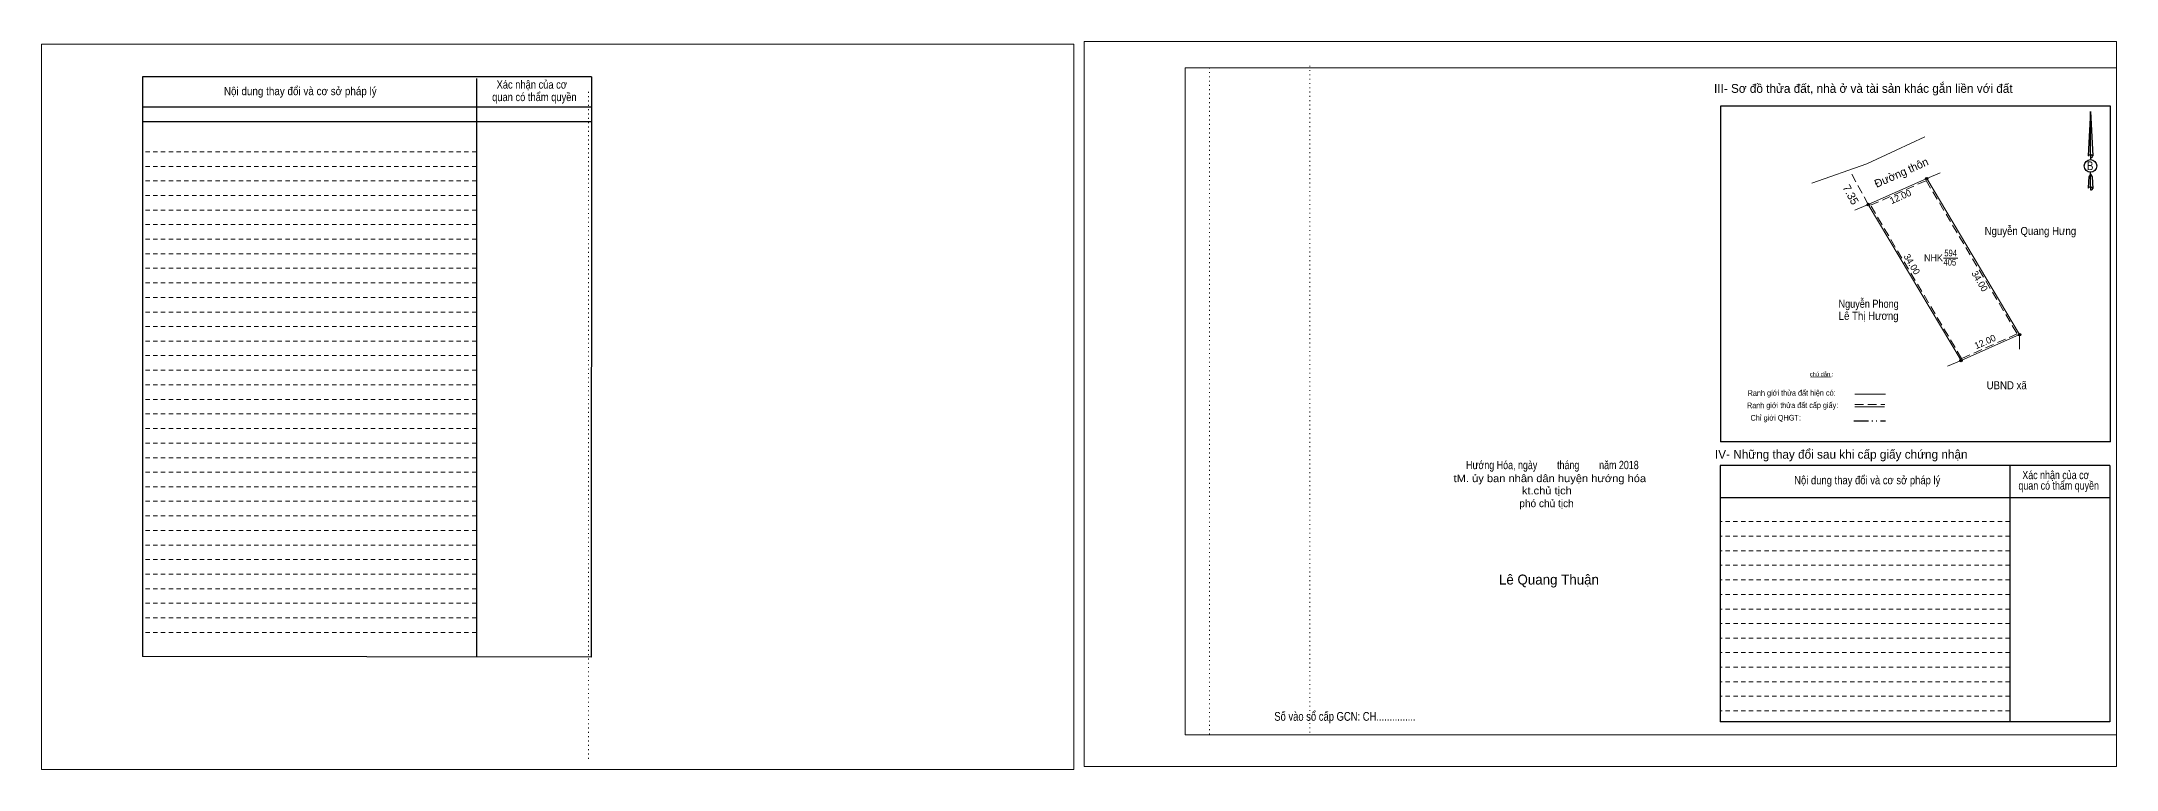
# Model space of a CAD drawing. Header units: metres. Extents: x 548282 to 548958, y 1837780 to 1837923.
# Drawn here: x 548568.8 to 548957.8, y 1837786.7 to 1837923.1 of the extents above; entities that cross this region are included whole.
import ezdxf
from ezdxf.enums import TextEntityAlignment as Align

# ---------------------------------------------------------------- set-up
doc = ezdxf.new("R2010")
doc.units = ezdxf.units.M
doc.header["$LTSCALE"] = 0.54
for name, pattern in [('DASH_DOUBLE_DOT', [9.2, 5, -1.2, 0.3, -1.2, 0.3, -1.2]), ('DOTTED', [1.5, 0.3, -1.2]), ('MEDIUM_DASHED', [4.5, 3, -1.5]), ('SHORT_DASHED', [2.7, 1.5, -1.2])]:
    doc.linetypes.add(name, pattern=pattern)
for name, color, linetype, lineweight in [('18', 7, 'Continuous', 25), ('28', 7, 'SHORT_DASHED', 13), ('3', 7, 'Continuous', 13), ('5', 7, 'DASH_DOUBLE_DOT', 25), ('55', 7, 'Continuous', 13), ('7', 7, 'Continuous', 13), ('8', 7, 'Continuous', 13)]:
    doc.layers.add(name, color=color, linetype=linetype, lineweight=lineweight)

msp = doc.modelspace()

# ---------------------------------------------------------------- hatches: boundary and pattern name
at = {"layer": '8'}
for points in [[(548922.5071, 1837897.38, 1), (548922.0529, 1837897.38, 1)], [(548911.5271, 1837892.53, 1), (548911.0729, 1837892.53, 1)], [(548939.8971, 1837868.17, 1), (548939.4429, 1837868.17, 1)], [(548928.9271, 1837863.31, 1), (548928.4729, 1837863.31, 1)], [(548928.9271, 1837863.31, 1), (548928.4729, 1837863.31, 1)]]:
    msp.add_hatch(color=256, dxfattribs=at).paths.add_polyline_path(points)

# ---------------------------------------------------------------- linework, layer by layer
at = {"layer": '18'}
for p, q in [((548952.95, 1837909.96), (548953.39, 1837901.63)), ((548952.95, 1837909.96), (548953.39, 1837901.63)), ((548952.95, 1837909.96), (548953.39, 1837901.63)), ((548952.59, 1837902.9), (548952.54, 1837901.64)), ((548952.95, 1837901.87), (548952.95, 1837901.57)), ((548952.95, 1837901.57), (548952.95, 1837901.34)), ((548952.95, 1837901.34), (548952.95, 1837901.01)), ((548952.95, 1837901.34), (548952.95, 1837901.01)), ((548952.95, 1837901.34), (548952.95, 1837901.01)), ((548953.39, 1837901.63), (548953.39, 1837901.64)), ((548952.95, 1837898.2), (548952.95, 1837898.56)), ((548952.95, 1837898.2), (548952.95, 1837898.56)), ((548952.95, 1837898.2), (548952.95, 1837898.56)), ((548952.95, 1837898.2), (548953.27, 1837897.74)), ((548952.95, 1837898.2), (548953.27, 1837897.74)), ((548952.95, 1837898.2), (548953.27, 1837897.74)), ((548953.27, 1837897.74), (548953.39, 1837895.56)), ((548953.27, 1837897.74), (548953.39, 1837895.56)), ((548953.27, 1837897.74), (548953.39, 1837895.56)), ((548952.95, 1837895.84), (548952.95, 1837895.52)), ((548952.95, 1837895.52), (548952.95, 1837895.27)), ((548953.39, 1837895.56), (548953.39, 1837895.57))]:
    msp.add_line(p, q, dxfattribs=at)
for points in [[(548952.95, 1837901.87), (548952.95, 1837909.96), (548952.59, 1837902.9)], [(548952.95, 1837895.84), (548952.95, 1837898.2), (548952.67, 1837897.74), (548952.59, 1837896.86), (548952.54, 1837895.57)]]:
    msp.add_lwpolyline(points, dxfattribs=at)
msp.add_ellipse((548952.9701, 1837899.7698), major_axis=(0, 1.1864), ratio=0.983453, dxfattribs=at)
for centre, start_param, end_param in [((548952.9706, 1837901.598), 1.57079633, 3.07445202), ((548952.9706, 1837901.598), 0.06714063, 1.57079633), ((548952.9706, 1837901.598), 4.71238898, 6.28318531), ((548952.9706, 1837895.5427), 2.49106941, 3.07427841), ((548952.9706, 1837895.5427), 1.57079633, 2.49106941), ((548952.9706, 1837895.5427), 0.06714063, 1.57079633), ((548952.9706, 1837895.5427), 4.71238898, 6.28318531)]:
    msp.add_ellipse(centre, major_axis=(0.4277, 0), ratio=0.655448, start_param=start_param, end_param=end_param, dxfattribs=at)
at = {"layer": '28', "linetype": 'Continuous', "lineweight": 25}
for p, q in [((548671.95, 1837916.44), (548587.78, 1837916.44)), ((548650.37, 1837916.15), (548650.41, 1837807.83)), ((548671.95, 1837916.44), (548671.87, 1837807.76)), ((548671.95, 1837910.76), (548587.89, 1837910.76)), ((548671.95, 1837910.76), (548587.89, 1837910.76)), ((548671.95, 1837908.03), (548587.89, 1837908.03)), ((548956.71, 1837848.1), (548883.59, 1837848.1)), ((548937.83, 1837843.65), (548937.87, 1837795.66)), ((548956.63, 1837843.65), (548956.61, 1837795.66)), ((548956.61, 1837837.56), (548883.54, 1837837.56)), ((548671.87, 1837807.76), (548587.78, 1837807.88)), ((548956.61, 1837795.66), (548883.54, 1837795.66))]:
    msp.add_line(p, q, dxfattribs=at)
at = {"layer": '28'}
for p, q in [((548650.37, 1837902.42), (548587.78, 1837902.42)), ((548650.37, 1837899.68), (548587.78, 1837899.68)), ((548650.37, 1837896.98), (548587.78, 1837896.98)), ((548650.37, 1837894.2), (548587.78, 1837894.2)), ((548650.37, 1837891.49), (548587.78, 1837891.49)), ((548650.37, 1837888.76), (548587.78, 1837888.76)), ((548650.37, 1837886.03), (548587.78, 1837886.03)), ((548650.37, 1837883.31), (548587.78, 1837883.31)), ((548650.37, 1837880.58), (548587.78, 1837880.58)), ((548650.37, 1837877.85), (548587.78, 1837877.85)), ((548650.37, 1837875.14), (548587.78, 1837875.14)), ((548650.37, 1837872.39), (548587.78, 1837872.39)), ((548650.37, 1837869.69), (548587.78, 1837869.69)), ((548650.37, 1837866.96), (548587.78, 1837866.96)), ((548650.37, 1837864.22), (548587.78, 1837864.22)), ((548650.37, 1837861.52), (548587.78, 1837861.52)), ((548650.37, 1837858.76), (548587.78, 1837858.76)), ((548650.37, 1837856.03), (548587.78, 1837856.03)), ((548650.37, 1837853.3), (548587.78, 1837853.3)), ((548650.37, 1837850.57), (548587.78, 1837850.57)), ((548650.37, 1837847.84), (548587.78, 1837847.84)), ((548650.37, 1837845.11), (548587.78, 1837845.11)), ((548650.37, 1837842.39), (548587.78, 1837842.39)), ((548650.37, 1837839.65), (548587.78, 1837839.65)), ((548650.37, 1837836.95), (548587.78, 1837836.95)), ((548650.37, 1837834.19), (548587.78, 1837834.19)), ((548650.37, 1837831.5), (548587.78, 1837831.5)), ((548937.85, 1837833.15), (548883.54, 1837833.15)), ((548650.37, 1837828.74), (548587.78, 1837828.74)), ((548937.85, 1837830.41), (548883.54, 1837830.41)), ((548937.85, 1837827.68), (548883.54, 1837827.68)), ((548650.37, 1837826.03), (548587.78, 1837826.03)), ((548650.37, 1837823.3), (548587.78, 1837823.3)), ((548937.85, 1837824.96), (548883.54, 1837824.96)), ((548650.37, 1837820.55), (548587.78, 1837820.55)), ((548937.85, 1837822.23), (548883.54, 1837822.23)), ((548937.85, 1837819.49), (548883.54, 1837819.49)), ((548650.37, 1837817.84), (548587.78, 1837817.84)), ((548650.37, 1837815.1), (548587.78, 1837815.1)), ((548937.85, 1837816.74), (548883.54, 1837816.74)), ((548650.37, 1837812.36), (548587.78, 1837812.36)), ((548937.87, 1837814.03), (548883.54, 1837814.03)), ((548937.87, 1837811.32), (548883.54, 1837811.32)), ((548937.87, 1837808.6), (548883.54, 1837808.6)), ((548937.87, 1837805.86), (548883.54, 1837805.86)), ((548937.87, 1837803.12), (548883.54, 1837803.12)), ((548937.87, 1837800.41), (548883.54, 1837800.41)), ((548937.87, 1837797.69), (548883.54, 1837797.69))]:
    msp.add_line(p, q, dxfattribs=at)
at = {"layer": '28', "linetype": 'Continuous', "lineweight": 25}
for points in [[(548671.95, 1837916.44), (548587.78, 1837916.44), (548587.78, 1837807.88)], [(548956.71, 1837848.1), (548956.71, 1837910.93), (548883.59, 1837910.93), (548883.59, 1837848.1)], [(548956.63, 1837843.65), (548883.54, 1837843.65), (548883.54, 1837795.66)]]:
    msp.add_lwpolyline(points, dxfattribs=at)
at = {"layer": '3'}
for p, q in [((548783.28, 1837918.16), (548957.85, 1837918.16)), ((548783.28, 1837793.2), (548783.28, 1837918.16)), ((548957.85, 1837918.16), (548957.85, 1837792.16)), ((548783.28, 1837793.2), (548957.85, 1837793.2))]:
    msp.add_line(p, q, dxfattribs=at)
at = {"layer": '3', "linetype": 'DOTTED'}
for p, q in [((548787.81, 1837918.16), (548787.81, 1837793.2)), ((548806.65, 1837918.53), (548806.65, 1837793.56)), ((548671.39, 1837913.61), (548671.39, 1837788.66))]:
    msp.add_line(p, q, dxfattribs=at)
at = {"layer": '3'}
for points in [[(548568.85, 1837786.71), (548762.39, 1837786.71), (548762.39, 1837922.55), (548568.85, 1837922.55)], [(548568.85, 1837922.55), (548762.39, 1837922.55), (548762.39, 1837786.71), (548568.85, 1837786.71)], [(548568.85, 1837786.71), (548762.39, 1837786.71), (548762.39, 1837922.55), (548568.85, 1837922.55)], [(548764.31, 1837787.27), (548957.85, 1837787.27), (548957.85, 1837923.06), (548764.31, 1837923.06)]]:
    msp.add_lwpolyline(points, close=True, dxfattribs=at)
msp.add_lwpolyline([(548790.35, 1837918.16), (548957.85, 1837918.16), (548957.85, 1837793.2), (548790.35, 1837793.2)], dxfattribs=at)
at = {"layer": '5'}
msp.add_line((548908.63, 1837852.02), (548914.53, 1837852.02), dxfattribs=at)
at = {"layer": '55'}
for p, q in [((548908.77, 1837856.98), (548914.53, 1837856.98)), ((548908.81, 1837854.66), (548914.33, 1837854.66)), ((548908.81, 1837854.66), (548914.33, 1837854.66))]:
    msp.add_line(p, q, dxfattribs=at)
at = {"layer": '55', "linetype": 'MEDIUM_DASHED'}
msp.add_line((548908.8, 1837855.06), (548914.45, 1837855.06), dxfattribs=at)
at = {"layer": '7'}
msp.add_line((548900.53, 1837860.21), (548904.34, 1837860.27), dxfattribs=at)
at = {"layer": '8', "linetype": 'MEDIUM_DASHED'}
msp.add_line((548911.3, 1837892.53), (548907.79, 1837898.99), dxfattribs=at)
at = {"layer": '8'}
for p, q in [((548924.79, 1837898.44), (548922.28, 1837897.38)), ((548911.3, 1837892.53), (548908.79, 1837891.47)), ((548925.41, 1837882.46), (548928.13, 1837882.46)), ((548939.67, 1837868.17), (548939.67, 1837865.44)), ((548928.7, 1837863.31), (548926.19, 1837862.26))]:
    msp.add_line(p, q, dxfattribs=at)
msp.add_lwpolyline([(548921.89, 1837905.21), (548916.52, 1837902.7), (548911.02, 1837900.13), (548900.74, 1837896.51)], dxfattribs=at)
for points in [[(548928.7, 1837863.31), (548911.3, 1837892.53), (548922.28, 1837897.38), (548939.67, 1837868.17)], [(548922.28, 1837897.38), (548939.67, 1837868.17), (548928.7, 1837863.31), (548911.3, 1837892.53)]]:
    msp.add_lwpolyline(points, close=True, dxfattribs=at)
at = {"layer": '8', "linetype": 'MEDIUM_DASHED'}
msp.add_lwpolyline([(548928.82, 1837863.69), (548911.73, 1837892.39), (548922.16, 1837897), (548939.24, 1837868.31)], close=True, dxfattribs=at)
at = {"layer": '8', "lineweight": 25}
for centre in [(548922.28, 1837897.38), (548911.3, 1837892.53), (548939.67, 1837868.17), (548928.7, 1837863.31), (548928.7, 1837863.31)]:
    msp.add_circle(centre, 0.2271, dxfattribs=at)

# ---------------------------------------------------------------- texts
at = {"layer": '18'}
for s, height, width, p in [('B', 1.629, 0.85, (548952.905, 1837898.97)), ('Hướng Hóa, ngày        tháng        năm 2018', 1.56, 0.8, (548852.1, 1837842.96)), ('tM. ủy ban nhân dân huyện hướng hóa', 1.415, 1.1, (548851.62, 1837840.53)), ('kt.chủ tịch', 1.415, 1.1, (548851.06, 1837838.24)), ('Số vào sổ cấp GCN: CH...............', 1.65, 0.8, (548813.205, 1837795.83))]:
    msp.add_text(s, height=height, dxfattribs=dict(at, width=width)).set_placement(p, align=Align.CENTER)
for s, height, p in [('phó chủ tịch', 1.415, (548850.995, 1837835.84)), ('Lê Quang Thuận', 1.867, (548851.45, 1837821.35))]:
    msp.add_text(s, height=height, dxfattribs=at).set_placement(p, align=Align.CENTER)
at = {"layer": '28'}
for s, height, width, p in [('Nội dung thay đổi và cơ sở pháp lý', 1.537, 0.9, (548617.365, 1837913.01)), ('Nội dung thay đổi và cơ sở pháp lý', 1.537, 0.9, (548617.365, 1837913.01)), (' quan có thẩm quyền', 1.537, 0.85, (548661.005, 1837911.9)), (' quan có thẩm quyền', 1.537, 0.85, (548661.005, 1837911.9)), ('Xác nhận của cơ', 1.537, 0.85, (548660.76, 1837914.24)), ('Xác nhận của cơ', 1.537, 0.85, (548660.76, 1837914.24)), ('Xác nhận của cơ', 1.556, 0.8, (548946.48, 1837841.09)), ('Nội dung thay đổi và cơ sở pháp lý', 1.556, 0.85, (548911.125, 1837840.13)), (' quan có thẩm quyền', 1.556, 0.8, (548946.78, 1837839.12))]:
    msp.add_text(s, height=height, dxfattribs=dict(at, width=width)).set_placement(p, align=Align.CENTER)
for s, p in [('III- Sơ đồ thửa đất, nhà ở và tài sản khác gắn liền với đất', (548910.385, 1837913.45)), ('IV- Những thay đổi sau khi cấp giấy chứng nhận', (548906.25, 1837844.92))]:
    msp.add_text(s, height=1.65, dxfattribs=at).set_placement(p, align=Align.CENTER)
at = {"layer": '55'}
for s, height, width, p in [('Ranh giới thửa đất hiện có:', 1.065, 0.8, (548896.9487, 1837856.7065)), ('Ranh giới thửa đất cấp giấy:', 1.06, 0.8, (548897.1337, 1837854.3971)), ('Chỉ giới QHGT:', 1.06, 0.85, (548893.9737, 1837852.0598))]:
    msp.add_text(s, height=height, rotation=0.135, dxfattribs=dict(at, width=width)).set_placement(p, align=Align.CENTER)
at = {"layer": '7'}
msp.add_text('chú dẫn :', height=0.7841, rotation=359.974, dxfattribs=at).set_placement((548902.5648, 1837860.3589), align=Align.CENTER)
at = {"layer": '8'}
for s, rotation, p in [('Đường thôn', 23.832, (548912.88, 1837895.64)), ('7.35', 298.543, (548906.44, 1837895.74))]:
    msp.add_text(s, height=1.5, rotation=rotation, dxfattribs=at).set_placement(p)
for s, rotation, p in [('12.00', 23.832, (548917.6025, 1837893.4248)), ('34.00', 300.773, (548918.9567, 1837881.0448)), ('34.00', 300.767, (548931.6664, 1837877.8647)), ('12.00', 23.895, (548933.4618, 1837866.257))]:
    msp.add_text(s, height=1.25, rotation=rotation, dxfattribs=at).set_placement(p, align=Align.CENTER)
for s, height, width, p in [('Nguyễn Quang Hưng', 1.5, 0.9, (548941.705, 1837886.83)), ('405', 1.25, 0.85, (548926.605, 1837881.1)), ('594', 1.25, 0.85, (548926.76, 1837882.82)), ('Nguyễn Phong', 1.5, 0.85, (548911.38, 1837873.19)), ('Lê Thị Hương', 1.5, 0.9, (548911.38, 1837870.93)), ('UBND xã', 1.5, 0.9, (548937.265, 1837857.93))]:
    msp.add_text(s, height=height, dxfattribs=dict(at, width=width)).set_placement(p, align=Align.CENTER)
msp.add_text('NHK', height=1.25, dxfattribs=at).set_placement((548923.535, 1837881.92), align=Align.CENTER)

doc.saveas('drawing.dxf')
